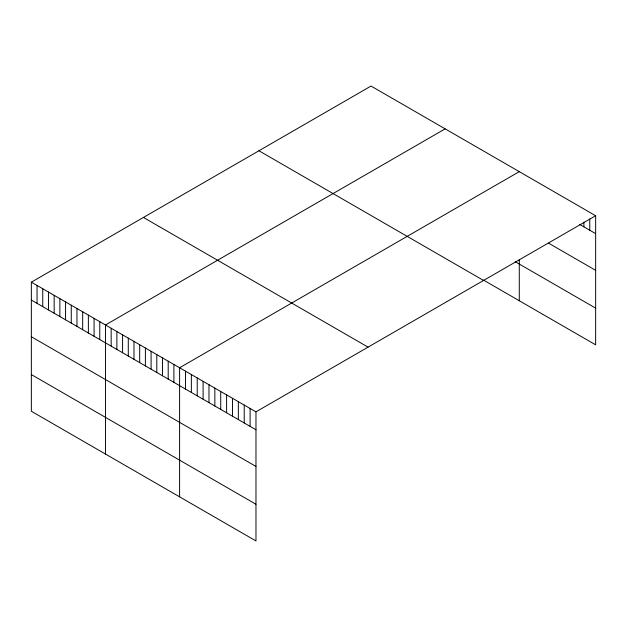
<?xml version="1.0" encoding="UTF-8"?>
<svg xmlns="http://www.w3.org/2000/svg" width="627" height="627" viewBox="0 0 627 627"><rect width="100%" height="100%" fill="white"/><g stroke="black" fill="none" stroke-linecap="round" stroke-linejoin="round"><path stroke-width="0.94" d="M595.65 215.743L255.973 411.853L255.973 540.944L31.35 411.257L31.35 282.166L371.027 86.056L595.65 215.743L595.65 344.834L483.441 280.05M445.154 128.849L105.477 324.966L105.477 454.058M519.281 171.649L179.604 367.759L179.604 496.85M579.701 224.435L595.65 233.644M548.649 243.205L595.65 270.339M515.206 261.694L595.65 308.139M258.935 150.77L483.558 280.457M143.442 217.451L368.065 347.139M31.35 282.166L255.973 411.853M31.35 300.067L255.973 429.754M31.35 336.762L255.973 466.449M31.35 374.57L255.973 504.249M589.772 218.948L589.772 230.25M583.902 222.146L583.902 226.864M519.281 259.547L519.281 300.741M250.102 408.459L250.102 426.36M244.224 405.066L244.224 422.974M238.346 401.68L238.346 419.581M232.476 398.286L232.476 416.187M226.598 394.892L226.598 412.793M220.728 391.499L220.728 409.407M214.849 388.113L214.849 406.014M208.979 384.719L208.979 402.62M203.101 381.326L203.101 399.227M197.223 377.932L197.223 395.841M191.353 374.538L191.353 392.447M185.474 371.153L185.474 389.053M173.898 364.467L173.898 382.368M168.201 361.176L168.201 379.076M162.495 357.884L162.495 375.785M156.797 354.592L156.797 372.493M151.091 351.3L151.091 369.201M145.393 348.009L145.393 365.909M139.688 344.717L139.688 362.618M133.982 341.425L133.982 359.326M128.284 338.133L128.284 356.034M122.578 334.842L122.578 352.742M116.881 331.55L116.881 349.451M111.175 328.258L111.175 346.159M99.771 321.667L99.771 339.575M94.074 318.375L94.074 336.284M88.368 315.083L88.368 332.992M82.67 311.791L82.67 329.7M76.964 308.5L76.964 326.408M71.266 305.208L71.266 323.117M65.561 301.916L65.561 319.825M59.863 298.624L59.863 316.533M54.157 295.333L54.157 313.241M48.459 292.041L48.459 309.942M42.754 288.749L42.754 306.65M37.056 285.457L37.056 303.358"/></g></svg>
